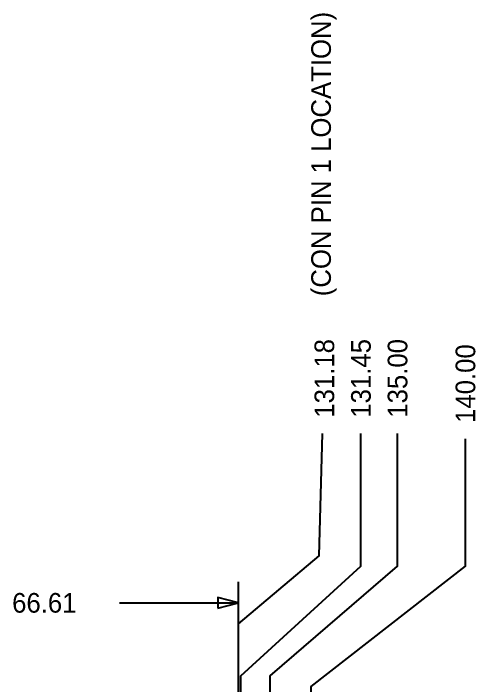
# Model space of a CAD drawing. Extents: x -2476 to 8518, y -1808 to 7994.
# Drawn here: x 4088 to 6298, y 4779 to 7994 of the extents above; entities that cross this region are included whole.
import ezdxf

# ---------------------------------------------------------------- set-up
doc = ezdxf.new("R2010")
doc.units = 0
doc.layers.add('1', color=211, linetype='CONTINUOUS')

msp = doc.modelspace()

# ---------------------------------------------------------------- linework, layer by layer
at = {"layer": '1'}
for points in [[(5164.7198, 1605.7069), (5164.7198, 5075), (5550, 5400), (5565.7973, 5984.5)], [(5175.3103, 1287.1045), (5175.3103, 4825), (5750, 5350), (5750, 5984.5)], [(5315.0902, 297.4191), (5315.0902, 4825), (5925, 5350), (5925, 5984.5)], [(5511.9402, 4589.3111), (5511.9402, 4775), (6250, 5350), (6250, 5959.5)], [(5164.7198, 1605.7069), (5164.7198, 5275)], [(5064.7198, 5150), (5164.7198, 5175), (5064.7198, 5200), (5064.7198, 5150)], [(4594.5, 5175), (5164.7198, 5175)]]:
    msp.add_lwpolyline(points, dxfattribs=at)

# ---------------------------------------------------------------- texts
at = {"layer": '1', "width": 0.978723}
for s, p in [('(CON PIN 1 LOCATION)', (5606.3334, 6641.5)), ('131.18', (5622, 6060.5)), ('131.45', (5797, 6060.5)), ('135.00', (5972, 6060.5)), ('140.00', (6297, 6035.5))]:
    msp.add_text(s, height=94, rotation=90, dxfattribs=at).set_placement(p)
msp.add_text('66.61', height=94, dxfattribs=at).set_placement((4081.5, 5128))

doc.saveas('drawing.dxf')
